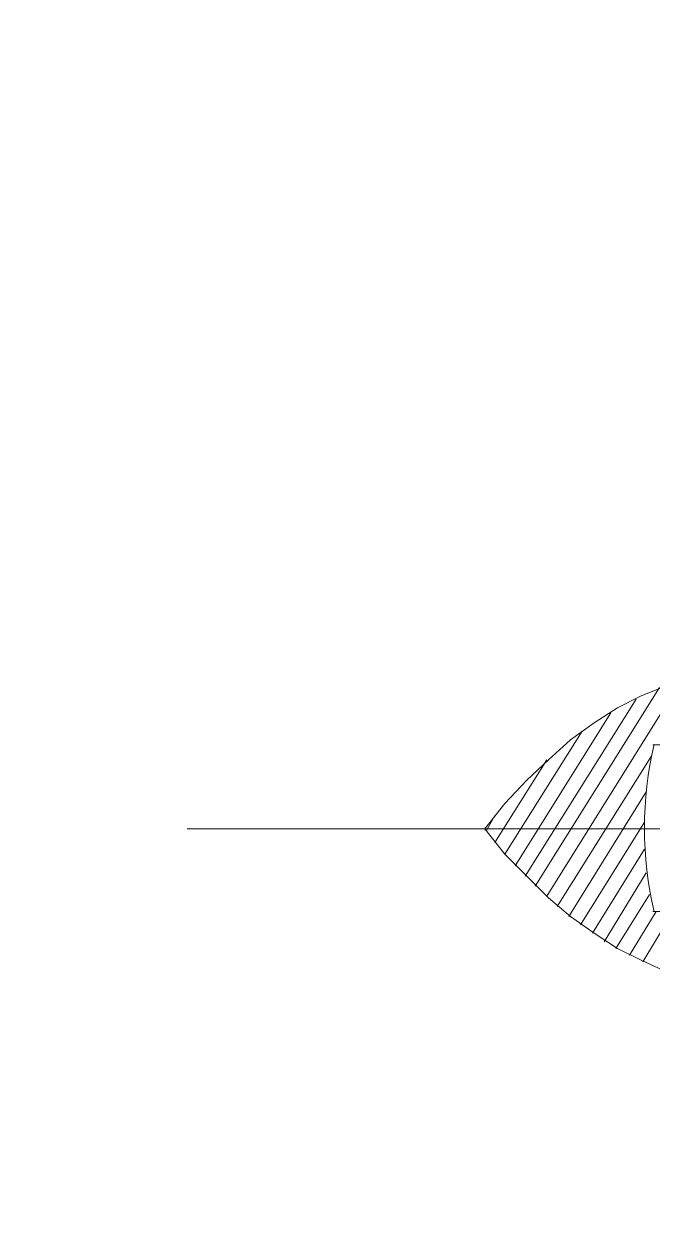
# Model space of a CAD drawing. Header units: inches. Extents: x 16065 to 240872, y 14603 to 37076.
# Drawn here: x 22070 to 22341, y 18639 to 19154 of the extents above; entities that cross this region are included whole.
import ezdxf

# ---------------------------------------------------------------- set-up
doc = ezdxf.new("R2010")
doc.units = ezdxf.units.IN
doc.header["$MEASUREMENT"] = 0
doc.layers.add('PDF10_Geometry', color=7, linetype='Continuous')
doc.layers.add('PDF10_Solid Fills', color=7, linetype='Continuous')

# ---------------------------------------------------------------- blocks, each defined once
blk = doc.blocks.new('hhh')
at = {"layer": 'PDF10_Solid Fills', "transparency": 33554559}
h = blk.add_hatch(color=256, dxfattribs=at)
h.paths.add_polyline_path([(216.9999492127325, -17.13441157090381), (216.9992911752125, -17.13375353338381), (216.9999492127325, -17.13441157090381)], flags=0)
h.paths.add_polyline_path([(216.9999492127325, -17.13441157090381), (216.9992911752125, -17.13441157090381), (216.9999492127325, -17.13441157090381)], flags=0)
h.paths.add_polyline_path([(216.9999492127325, -17.13441157090381), (216.9992911752125, -17.13441157090381), (216.9999492127325, -17.13441157090381)], flags=0)
at = {"layer": 'PDF10_Geometry', "lineweight": 5}
blk.add_lwpolyline([(217.0650949272125, -17.10150969490381), (217.1302406416925, -17.10150969490381), (217.1302406416925, -17.07847838170381), (217.0703592273725, -17.07847838170381), (217.0604886645725, -17.08242660682381), (217.0512761392925, -17.08703286946381), (217.0420636140125, -17.09295520714381), (217.0328510887325, -17.09953558234381), (217.0242966009725, -17.10743203258381), (217.0157421132125, -17.11532848282381), (217.0071876254525, -17.12454100810381), (216.9992911752125, -17.13441157090381), (217.0071876254525, -17.14428213370381), (217.0157421132125, -17.15283662146381), (217.0242966009725, -17.16139110922381), (217.0328510887325, -17.16862952194381), (217.0420636140125, -17.17520989714381), (217.0512761392925, -17.18113223482381), (217.0604886645725, -17.18573849746381), (217.0703592273725, -17.19034476010381), (217.1302406416925, -17.19034476010381), (217.1302406416925, -17.16665540938381), (217.0650949272125, -17.16665540938381)], dxfattribs=at)
at = {"layer": 'PDF10_Geometry', "lineweight": 9}
for points in [[(217.0190323008125, -17.15678484658381), (217.0677270772925, -17.07913641922381)], [(217.0236385634525, -17.16073307170381), (217.0749654900125, -17.07847838170381)], [(217.0150840756925, -17.15283662146381), (217.0585145520125, -17.08374268186381)], [(217.0111358505725, -17.14888839634381), (217.0486439892125, -17.08900698202381)], [(217.0071876254525, -17.14428213370381), (217.0374573513725, -17.09624539474381)], [(217.0032394003325, -17.13967587106381), (217.0236385634525, -17.10743203258381)], [(217.0275867885725, -17.16468129682381), (217.0644368896925, -17.10611595754381)], [(217.0321930512125, -17.16862952194381), (217.0624627771325, -17.11993474546381)], [(216.9999492127325, -17.13506960842381), (217.0032394003325, -17.12914727074381)], [(217.0367993138525, -17.17191970954381), (217.0618047396125, -17.13177942082381)], [(217.3046205844925, -17.13441157090381), (216.8828185341725, -17.13441157090381)], [(217.0414055764925, -17.17520989714381), (217.0618047396125, -17.14230802114381)], [(217.0460118391325, -17.17850008474381), (217.0624627771325, -17.15152054642381)], [(217.0506181017725, -17.18113223482381), (217.0637788521725, -17.16007503418381)], [(217.0558824019325, -17.18376438490381), (217.0664110022525, -17.16665540938381)], [(217.0611467020925, -17.18639653498381), (217.0729913774525, -17.16665540938381)]]:
    blk.add_lwpolyline(points, dxfattribs=at)
at = {"layer": 'PDF10_Geometry', "lineweight": 5}
blk.add_arc((217.2055858712854, -17.13408254885362), 0.143781131672824, 166.8768216643671, 193.1231783356332, dxfattribs=at)
at = {"layer": 'PDF10_Solid Fills', "transparency": 33554559}
for points in [[(216.9992911752125, -17.13375353338381), (216.9999492127325, -17.13441157090381), (216.9992911752125, -17.13441157090381)], [(216.9992911752125, -17.13441157090381), (216.9999492127325, -17.13441157090381), (216.9999492127325, -17.13441157090381)], [(216.9999492127325, -17.13441157090381), (216.9999492127325, -17.13441157090381), (216.9992911752125, -17.13441157090381)], [(216.9992911752125, -17.13506960842381), (216.9992911752125, -17.13506960842381), (216.9992911752125, -17.13441157090381)], [(216.9992911752125, -17.13506960842381), (216.9992911752125, -17.13441157090381), (216.9999492127325, -17.13441157090381)]]:
    blk.add_solid(points, dxfattribs=at)

msp = doc.modelspace()

# ---------------------------------------------------------------- linework, layer by layer
msp.add_open_spline([(19700.74530215764, 21216.2925427176), (20897.07388959324, 20708.05364695722), (22824.48941383378, 19850.93498532735), (26868.44058376907, 18287.01633638846), (30516.36333405648, 17530.31408842201), (35462.14712022633, 17530.31408842201), (39099.37122319748, 17545.28938719928), (41523.64530215765, 17530.19254271811)], degree=3, knots=[0, 0, 0, 0, 3.550687010986969, 7.088547091012025, 10.45440569604863, 13.76320342374007, 20.376363409705, 20.376363409705, 20.376363409705, 20.376363409705])

# ---------------------------------------------------------------- block references
at = {"xscale": 1100, "yscale": 1100, "zscale": 1100}
msp.add_blockref('hhh', (-216430.480810385, 37655.95803370643), dxfattribs=at)

doc.saveas('drawing.dxf')
